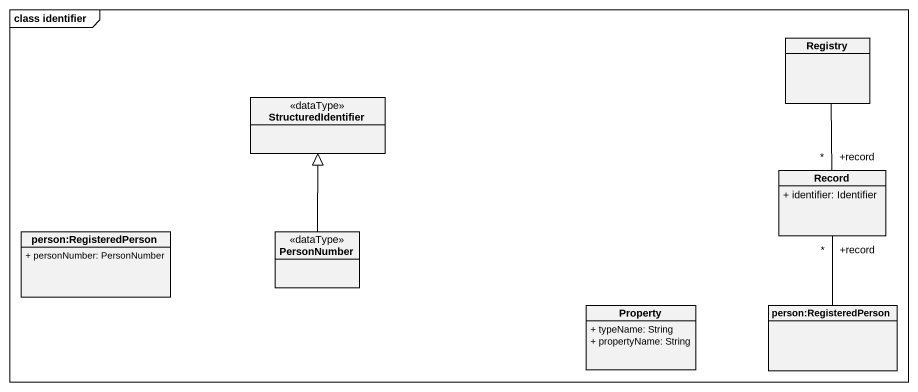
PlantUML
@startuml
mainframe class identifier
hide circle
hide empty members
skinparam classAttributeIconSize 0
class Registry
class StructuredIdentifier <<dataType>>
class "Record" as Record_ {
  + identifier: Identifier
}
class "person:RegisteredPerson" as person_RegisteredPerson {
  + personNumber: PersonNumber
}
class PersonNumber <<dataType>>
class Property {
  + typeName: String
  + propertyName: String
}
class "person:RegisteredPerson" as person_RegisteredPerson_2
Registry -- "+record\n*" Record_
PersonNumber -up-|> StructuredIdentifier
person_RegisteredPerson_2 -up- "+record\n*" Record_
@enduml
